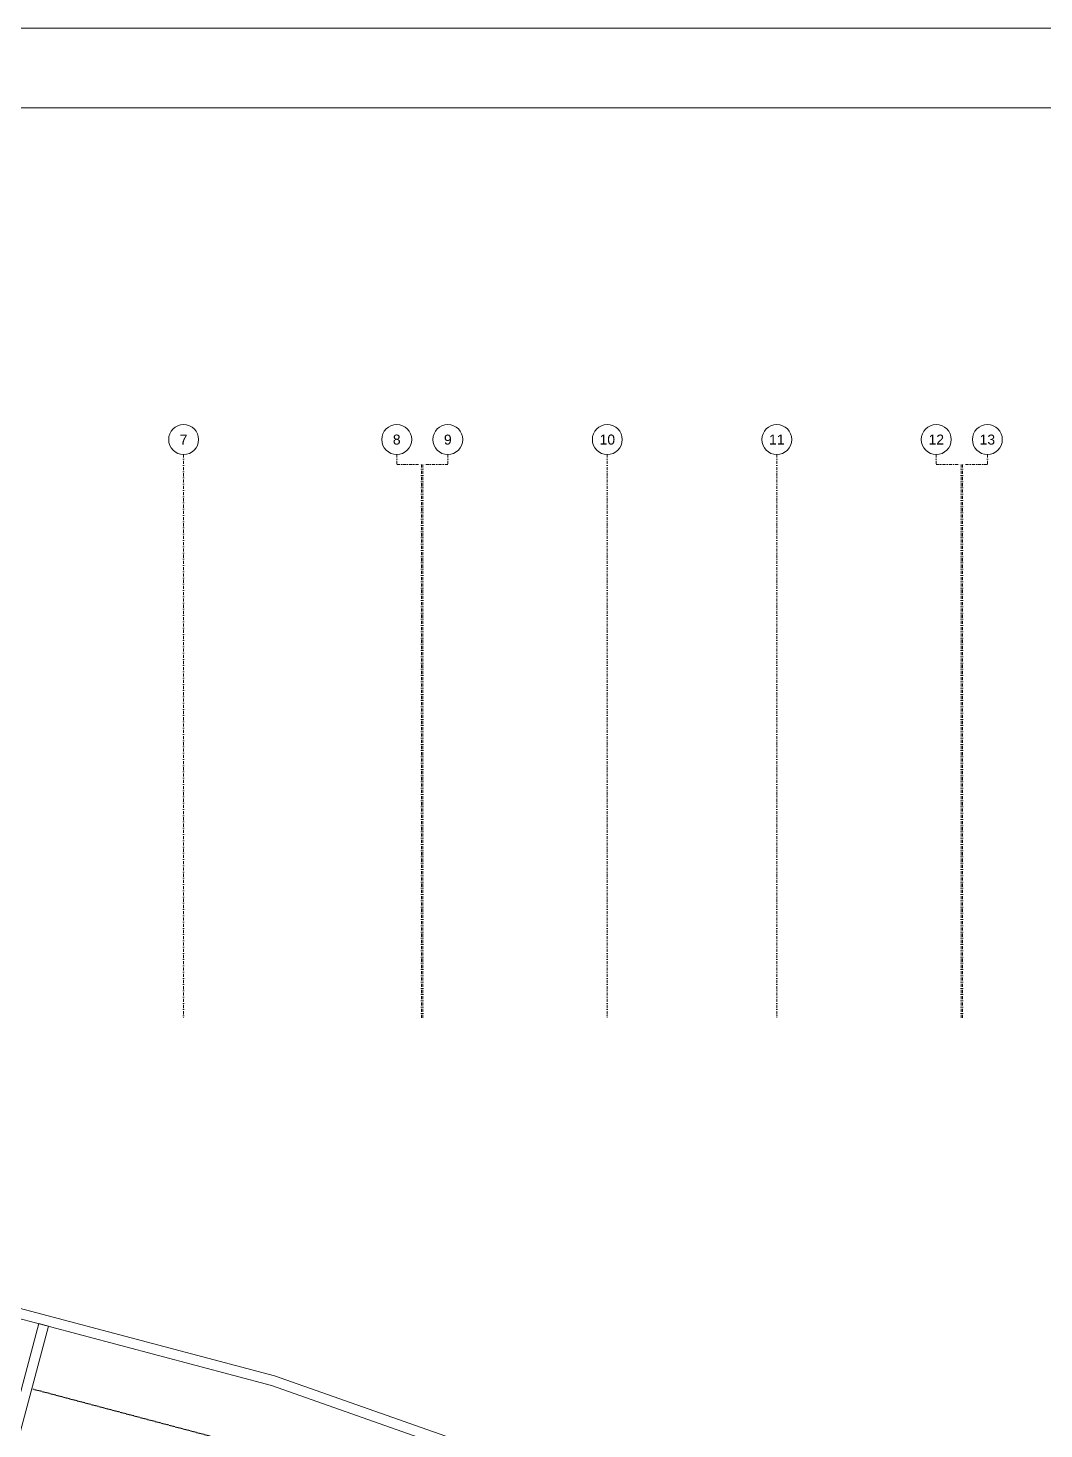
# Model space of a CAD drawing. Header units: metres. Extents: x -19121 to 152404, y -12107 to 29421.
# Drawn here: x 59776 to 63852, y 6980 to 12601 of the extents above; entities that cross this region are included whole.
import ezdxf
from ezdxf.enums import TextEntityAlignment as Align

# ---------------------------------------------------------------- set-up
doc = ezdxf.new("R2010")
doc.units = ezdxf.units.M
doc.header["$LTSCALE"] = 50
doc.header["$MEASUREMENT"] = 0
doc.linetypes.add('DASHDOT2', pattern=[0.5, 0.25, -0.125, 0, -0.125])
doc.linetypes.add('DOT2', pattern=[0.125, 0, -0.125])
doc.layers.get('0').update_dxf_attribs({"color": 9, "lineweight": 9})
for name, color, linetype, lineweight in [('01', 9, 'Continuous', 9), ('06D', 9, 'Continuous', 9), ('20', 9, 'DOT2', 9), ('21', 9, 'Continuous', 9), ('24', 9, 'DASHDOT2', 9), ('40A', 9, 'Continuous', 9)]:
    doc.layers.add(name, color=color, linetype=linetype, lineweight=lineweight)
doc.styles.add('Arial', font='arial.ttf', dxfattribs={"height": 2.5})

# ---------------------------------------------------------------- blocks, each defined once
blk = doc.blocks.new('0_aks')
at = {"linetype": 'Continuous'}
blk.add_circle((0, 0), 3, dxfattribs=at)
at = {"style": 'Arial'}
blk.add_attdef('AKS', text='', height=2, dxfattribs=at).set_placement((0, 0), align=Align.MIDDLE_CENTER)
blk = doc.blocks.new('p-akslar_yeni')
at = {"layer": '24'}
for points in [[(10815, 2315.1), (10815, 55)], [(11670, 2315.1), (11670, 2275.1), (11770, 2275.1), (11770, 55)], [(11875, 2315.1), (11875, 2275.1), (11775, 2275.1), (11775, 55)], [(12515, 2315.1), (12515, 2315.1), (12515, 55)], [(13195, 2315.1), (13195, 55)], [(13835, 2315.1), (13835, 2275.1), (13935, 2275.1), (13935, 55)], [(14040, 2315.1), (14040, 2275.1), (13940, 2275.1), (13940, 55)]]:
    blk.add_lwpolyline(points, dxfattribs=at)
at = {"layer": '21', "xscale": 20, "yscale": 20, "zscale": 20}
for p, values in [((10815, 2375.1), {'AKS': '7'}), ((11670, 2375.1), {'AKS': '8'}), ((11875, 2375.1), {'AKS': '9'}), ((12515, 2375.1), {'AKS': '10'}), ((13195, 2375.1), {'AKS': '11'}), ((13835, 2375.1), {'AKS': '12'}), ((14040, 2375.1), {'AKS': '13'})]:
    blk.add_blockref('0_aks', p, dxfattribs=at).add_auto_attribs(values)
blk = doc.blocks.new('1.bod.mimari.elk')
at = {"layer": '01'}
for points in [[(5506.7, -1741.2), (4752.4, -1474.9), (3694.6, -1194.2), (2863.6, 154.4), (1981.2, 154.4), (1695, -40), (1695, -40), (60, -1150.3), (40, -1163.9), (40, -1188.2), (40, -1370), (40, -1370), (40, -1430), (40, -1430), (40, -1850)], [(0, -2945), (0, -1142.7), (1968.9, 194.4), (2885.9, 194.4), (3720.3, -1159.7), (4764.2, -1436.6), (5520, -1703.5)], [(3643.2, -1655.6), (3701.4, -1670.8), (3819, -1227.3), (3857.7, -1237.5), (3729.8, -1719.6), (3633.1, -1694.3)]]:
    blk.add_lwpolyline(points, dxfattribs=at)
blk = doc.blocks.new('1.bod.mimari1.elk')
at = {"layer": '20'}
blk.add_lwpolyline([(11313.16, -4700), (10818.48, -4391.06), (8921.11, -3452.7), (7718.56, -2913.06), (6516.01, -2373.42), (4675.61, -1723.48), (3791.04, -1488.82)], dxfattribs=at)

msp = doc.modelspace()

# ---------------------------------------------------------------- linework, layer by layer
at = {"layer": '40A'}
for points in [[(74159.28, -4218.56), (46159.28, -4218.56), (46159.28, 12601.44), (74159.28, 12601.44)], [(46479.28, 12281.44), (71999.52, 12281.44), (71999.52, -3898.56), (46479.28, -3898.56)]]:
    msp.add_lwpolyline(points, close=True, dxfattribs=at)

# ---------------------------------------------------------------- block references
at = {"layer": '06D'}
for name in ['1.bod.mimari.elk', '1.bod.mimari1.elk']:
    msp.add_blockref(name, (56000, 8630), dxfattribs=at)
at = {"layer": '24'}
msp.add_blockref('p-akslar_yeni', (49585, 8575), dxfattribs=at)

doc.saveas('drawing.dxf')
